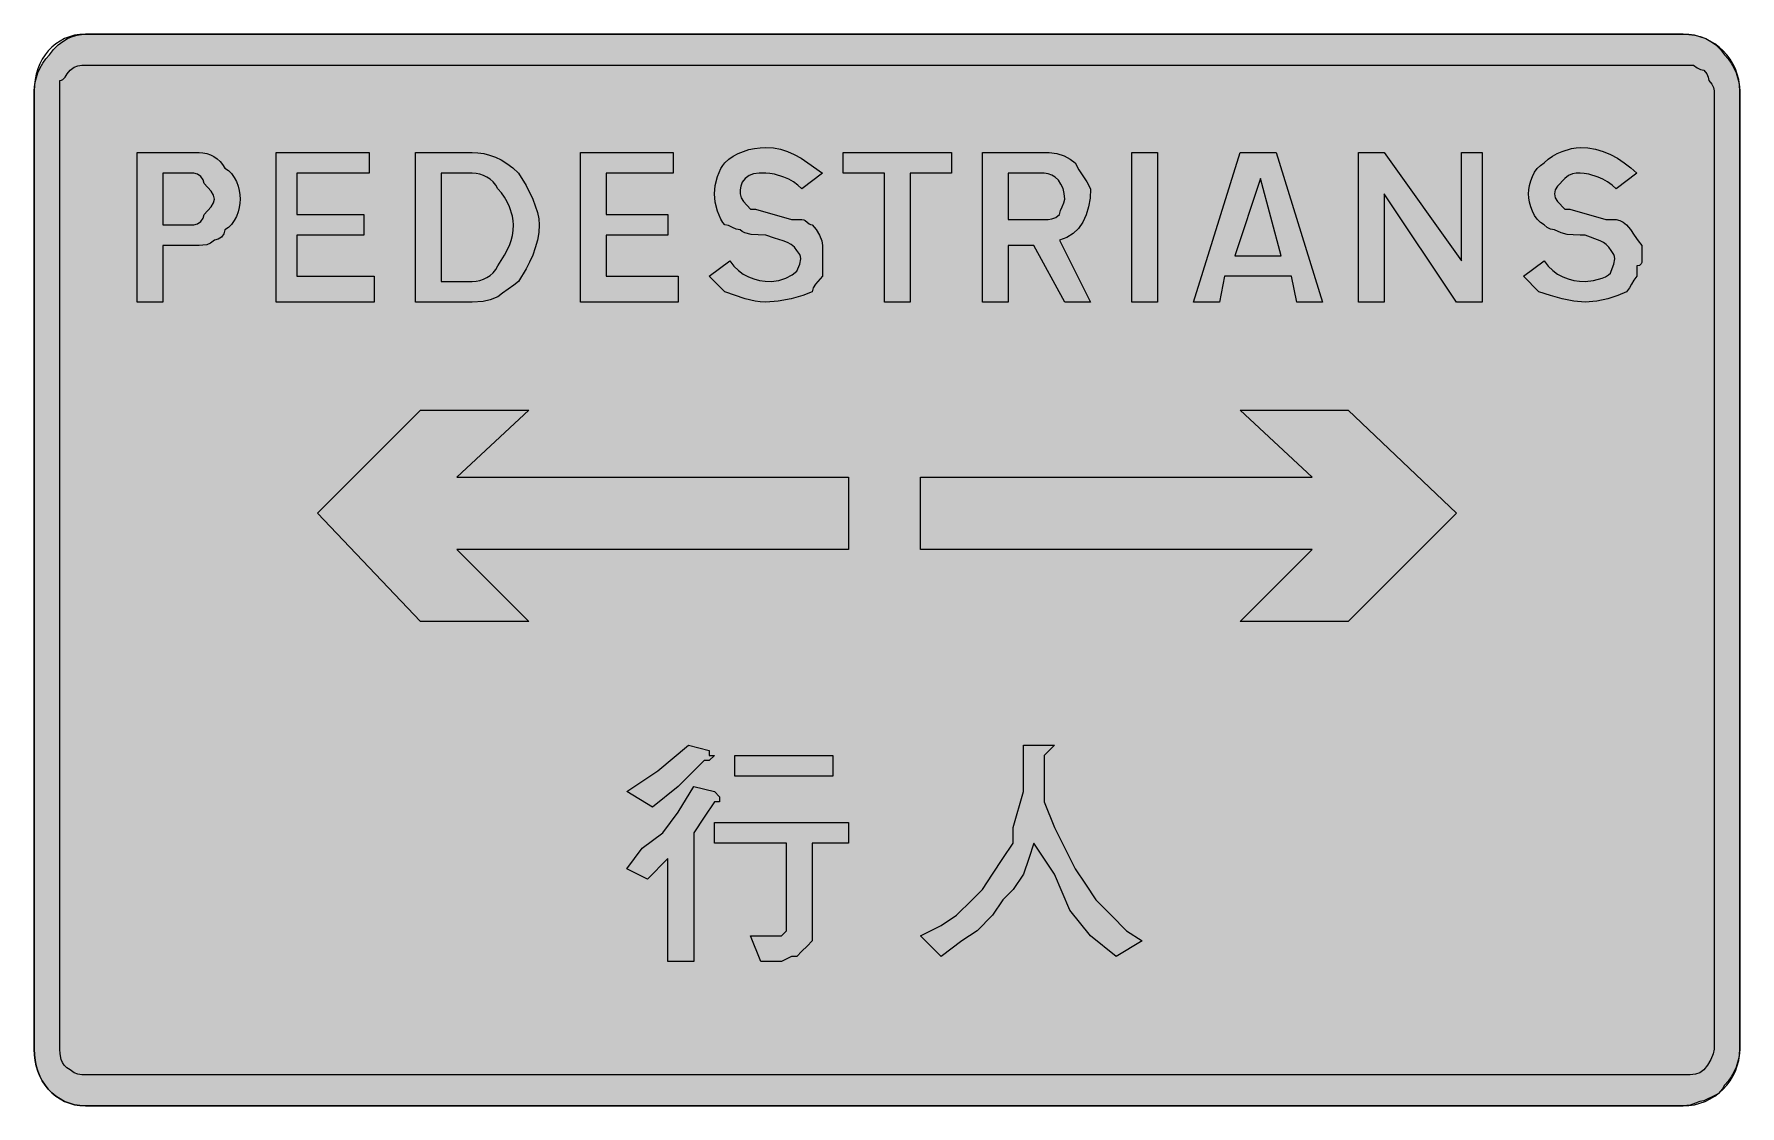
# Model space of a CAD drawing. Header units: metres. Extents: x 86 to 483, y 11 to 260.
import ezdxf

# ---------------------------------------------------------------- set-up
doc = ezdxf.new("R2010")
doc.units = ezdxf.units.M
for name, color, linetype, true_color in [('FILL_RED_FF0000', 7, 'Continuous', 0xff0000), ('FILL_WHITE_FFFFFF', 7, 'Continuous', 0xffffff), ('STROKE_RED_FF0000', 7, 'Continuous', 0xff0000)]:
    doc.layers.add(name, color=color, linetype=linetype, true_color=true_color)

msp = doc.modelspace()

# ---------------------------------------------------------------- hatches: boundary and pattern name
at = {"layer": 'FILL_RED_FF0000', "true_color": 0xff0000}
h = msp.add_hatch(color=7, dxfattribs=at)
h.dxf.hatch_style = 1
h.paths.add_polyline_path([(96.99, 18.02), (96.09, 18.15), (95.19, 18.51), (94.29, 19.2), (93.5, 19.7), (92.9, 20.29), (92.48, 20.93), (92.19, 21.6), (91.93, 22.91), (91.89, 24), (91.89, 247.2), (91.89, 249.6), (92.29, 249.65), (92.6, 249.81), (93.09, 250.35), (93.58, 251.12), (94.29, 252), (95.19, 252.69), (96.09, 253.05), (96.99, 253.18), (97.89, 253.2), (469.89, 253.2), (472.29, 253.2), (473.17, 252.51), (473.94, 252.15), (474.69, 252), (475.38, 251.12), (475.74, 250.35), (475.89, 249.6), (476.58, 248.72), (476.94, 247.95), (477.09, 247.2), (477.09, 24), (476.88, 22.91), (476.34, 21.6), (475.57, 20.29), (474.69, 19.2), (473.77, 18.51), (472.74, 18.15), (471.48, 18.02), (469.89, 18), (97.89, 18), (96.99, 18.02)])
at = {"layer": 'FILL_WHITE_FFFFFF', "true_color": 0xffffff}
h = msp.add_hatch(color=7, dxfattribs=at)
h.dxf.hatch_style = 1
h.paths.add_polyline_path([(469.89, 260.4), (471.24, 260.34), (472.57, 260.16), (473.88, 259.83), (475.14, 259.35), (476.35, 258.7), (477.48, 257.87), (478.54, 256.84), (479.49, 255.6), (480.33, 254.65), (481.07, 253.61), (481.68, 252.52), (482.19, 251.4), (482.87, 249.19), (483.03, 248.15), (483.09, 247.2), (483.09, 24), (483.03, 23.05), (482.86, 22.01), (482.19, 19.8), (481.68, 18.68), (481.07, 17.59), (480.33, 16.55), (479.49, 15.6), (479.04, 14.81), (478.57, 14.19), (478.08, 13.72), (477.54, 13.35), (474.69, 12), (473.77, 11.81), (472.74, 11.4), (471.48, 10.99), (469.89, 10.8), (97.89, 10.8), (96.57, 10.87), (95.31, 11.07), (94.11, 11.4), (92.98, 11.85), (91.92, 12.41), (90.93, 13.08), (90.02, 13.84), (89.19, 14.7), (88.45, 15.64), (87.79, 16.66), (87.22, 17.75), (86.75, 18.9), (86.38, 20.11), (86.11, 21.37), (85.95, 22.67), (85.89, 24), (85.89, 247.2), (85.95, 248.15), (86.12, 249.19), (86.79, 251.4), (87.3, 252.52), (87.92, 253.61), (88.65, 254.65), (89.49, 255.6), (90.44, 256.84), (91.48, 257.87), (92.57, 258.7), (93.69, 259.35), (94.81, 259.83), (95.9, 260.16), (96.94, 260.34), (97.89, 260.4), (469.89, 260.4)])
h = msp.add_hatch(color=7, dxfattribs=at)
h.dxf.hatch_style = 1
h.paths.add_polyline_path([(109.89, 232.8), (124.29, 232.8), (125.19, 232.74), (126.07, 232.57), (126.93, 232.29), (127.74, 231.9), (128.5, 231.39), (129.18, 230.77), (129.79, 230.04), (130.29, 229.2), (131.13, 228.64), (131.86, 227.91), (132.48, 227.03), (132.99, 226.05), (133.38, 225.02), (133.66, 223.97), (133.83, 222.95), (133.89, 222), (133.83, 221.05), (133.66, 220.03), (133.38, 218.98), (132.99, 217.95), (132.48, 216.97), (131.87, 216.09), (131.13, 215.36), (130.29, 214.8), (130.08, 213.92), (129.54, 213.15), (128.77, 212.61), (127.89, 212.4), (126.99, 211.71), (126.09, 211.35), (125.19, 211.22), (124.29, 211.2), (115.89, 211.2), (115.89, 198), (109.89, 198), (109.89, 232.8)])
h.paths.add_polyline_path([(115.89, 216), (123.09, 216), (123.97, 216.21), (124.74, 216.75), (125.28, 217.52), (125.49, 218.4), (127.14, 220.2), (127.68, 221.1), (127.89, 222), (127.68, 222.9), (127.14, 223.8), (125.49, 225.6), (125.28, 226.48), (124.74, 227.25), (123.97, 227.79), (123.09, 228), (115.89, 228), (115.89, 216)], flags=16)
h = msp.add_hatch(color=7, dxfattribs=at)
h.dxf.hatch_style = 1
h.paths.add_polyline_path([(142.29, 232.8), (163.89, 232.8), (163.89, 228), (147.09, 228), (147.09, 218.4), (162.69, 218.4), (162.69, 213.6), (147.09, 213.6), (147.09, 204), (165.09, 204), (165.09, 198), (142.29, 198), (142.29, 232.8)])
h = msp.add_hatch(color=7, dxfattribs=at)
h.dxf.hatch_style = 1
h.paths.add_polyline_path([(190.59, 232.56), (191.94, 232.23), (193.29, 231.75), (194.64, 231.1), (195.99, 230.27), (197.34, 229.24), (198.69, 228), (200.45, 225.11), (201.99, 222), (202.6, 220.43), (203.08, 218.89), (203.38, 217.4), (203.49, 216), (203.38, 214.2), (203.08, 212.42), (202.6, 210.66), (201.99, 208.95), (201.26, 207.29), (200.45, 205.71), (198.69, 202.8), (197.6, 201.9), (196.29, 201), (194.98, 200.1), (193.89, 199.2), (192.11, 198.51), (190.44, 198.15), (187.89, 198), (174.69, 198), (174.69, 232.8), (187.89, 232.8), (189.24, 232.74), (190.59, 232.56)])
h.paths.add_polyline_path([(180.69, 202.8), (187.89, 202.8), (188.79, 202.86), (189.67, 203.02), (190.53, 203.31), (191.34, 203.7), (192.1, 204.21), (192.78, 204.82), (193.39, 205.56), (193.89, 206.4), (195.46, 208.91), (196.59, 211.2), (196.98, 212.33), (197.26, 213.49), (197.43, 214.7), (197.49, 216), (197.43, 216.95), (197.26, 217.99), (196.59, 220.2), (196.08, 221.32), (195.46, 222.41), (194.73, 223.45), (193.89, 224.4), (193.39, 225.24), (192.78, 225.97), (192.1, 226.59), (191.34, 227.1), (190.53, 227.49), (189.67, 227.77), (188.79, 227.94), (187.89, 228), (180.69, 228), (180.69, 202.8)], flags=16)
h = msp.add_hatch(color=7, dxfattribs=at)
h.dxf.hatch_style = 1
h.paths.add_polyline_path([(213.09, 232.8), (234.69, 232.8), (234.69, 228), (219.09, 228), (219.09, 218.4), (233.49, 218.4), (233.49, 213.6), (219.09, 213.6), (219.09, 204), (235.89, 204), (235.89, 198), (213.09, 198), (213.09, 232.8)])
h = msp.add_hatch(color=7, dxfattribs=at)
h.dxf.hatch_style = 1
h.paths.add_polyline_path([(248.84, 206.36), (249.9, 205.33), (251.03, 204.5), (252.24, 203.85), (253.5, 203.37), (254.81, 203.04), (256.14, 202.86), (257.49, 202.8), (259.27, 203.01), (260.94, 203.55), (262.38, 204.32), (263.49, 205.2), (264.16, 206.79), (264.39, 208.05), (264.33, 208.59), (264.16, 209.08), (263.49, 210), (262.93, 210.79), (262.2, 211.41), (261.32, 211.88), (260.34, 212.25), (258.26, 212.87), (256.29, 213.6), (254.51, 213.62), (252.84, 213.75), (251.4, 214.11), (250.79, 214.4), (250.29, 214.8), (249.39, 214.99), (248.49, 215.4), (247.59, 215.81), (246.69, 216), (246.24, 216.56), (245.81, 217.29), (245.04, 219.15), (244.5, 221.23), (244.29, 223.2), (244.5, 225.17), (245.04, 227.25), (245.81, 229.11), (246.24, 229.84), (246.69, 230.4), (247.64, 231.24), (248.7, 231.97), (249.83, 232.59), (251.04, 233.1), (252.3, 233.49), (253.61, 233.77), (254.94, 233.94), (256.29, 234), (258.04, 233.89), (259.7, 233.57), (261.31, 233.05), (262.89, 232.35), (264.47, 231.48), (266.08, 230.46), (269.49, 228), (264.69, 224.4), (263.74, 225.24), (262.7, 225.97), (261.61, 226.59), (260.49, 227.1), (258.28, 227.77), (257.24, 227.94), (256.29, 228), (254.7, 227.98), (253.44, 227.85), (252.41, 227.49), (251.49, 226.8), (250.8, 225.9), (250.44, 225), (250.31, 224.1), (250.29, 223.2), (250.5, 222.3), (251.04, 221.4), (252.69, 219.6), (253.89, 219.6), (262.29, 217.2), (264.69, 217.2), (265.09, 217.15), (265.4, 217.01), (265.89, 216.6), (266.38, 216.19), (266.69, 216.05), (267.09, 216), (267.97, 214.91), (268.74, 213.6), (269.28, 212.29), (269.49, 211.2), (269.49, 208.8), (269.49, 207.6), (269.49, 206.4), (269.49, 204), (267.84, 202.2), (267.3, 201.3), (267.09, 200.4), (264.9, 199.52), (262.14, 198.75), (259.16, 198.21), (256.29, 198), (254.99, 198.05), (253.78, 198.21), (251.49, 198.75), (246.69, 200.4), (243.09, 204), (247.89, 207.6), (248.84, 206.36)])
h = msp.add_hatch(color=7, dxfattribs=at)
h.dxf.hatch_style = 1
h.paths.add_polyline_path([(274.29, 228), (274.29, 232.8), (299.49, 232.8), (299.49, 228), (289.89, 228), (289.89, 198), (283.89, 198), (283.89, 228), (274.29, 228)])
h = msp.add_hatch(color=7, dxfattribs=at)
h.dxf.hatch_style = 1
h.paths.add_polyline_path([(312.69, 211.2), (312.69, 198), (306.69, 198), (306.69, 232.8), (322.29, 232.8), (324.07, 232.59), (325.74, 232.05), (327.18, 231.28), (328.29, 230.4), (329.19, 228.79), (330.09, 227.4), (330.99, 226.01), (331.89, 224.4), (331.78, 222.21), (331.44, 220.16), (330.88, 218.28), (330.09, 216.6), (329.08, 215.14), (327.84, 213.94), (326.38, 213.01), (324.69, 212.4), (331.89, 198), (325.89, 198), (318.69, 211.2), (312.69, 211.2)])
h.paths.add_polyline_path([(321.99, 217.22), (322.89, 217.35), (323.79, 217.71), (324.69, 218.4), (324.88, 219.3), (325.29, 220.2), (325.7, 221.1), (325.89, 222), (325.78, 223.29), (325.48, 224.46), (325, 225.48), (324.39, 226.35), (323.66, 227.05), (322.85, 227.57), (321.99, 227.89), (321.09, 228), (312.69, 228), (312.69, 217.2), (321.09, 217.2), (321.99, 217.22)], flags=16)
h = msp.add_hatch(color=7, dxfattribs=at)
h.dxf.hatch_style = 1
h.paths.add_polyline_path([(341.49, 198), (341.49, 232.8), (347.49, 232.8), (347.49, 198), (341.49, 198)])
h = msp.add_hatch(color=7, dxfattribs=at)
h.dxf.hatch_style = 1
h.paths.add_polyline_path([(361.89, 198), (355.89, 198), (366.69, 232.8), (375.09, 232.8), (385.89, 198), (379.89, 198), (378.69, 204), (363.09, 204), (361.89, 198)])
h.paths.add_polyline_path([(376.29, 208.8), (371.49, 226.8), (365.49, 208.8), (376.29, 208.8)], flags=16)
h = msp.add_hatch(color=7, dxfattribs=at)
h.dxf.hatch_style = 1
h.paths.add_polyline_path([(400.29, 198), (394.29, 198), (394.29, 232.8), (400.29, 232.8), (418.29, 207.6), (418.29, 232.8), (423.09, 232.8), (423.09, 198), (417.09, 198), (400.29, 223.2), (400.29, 198)])
h = msp.add_hatch(color=7, dxfattribs=at)
h.dxf.hatch_style = 1
h.paths.add_polyline_path([(453.34, 225.24), (452.3, 225.97), (451.21, 226.59), (450.09, 227.1), (447.88, 227.77), (446.84, 227.94), (445.89, 228), (444.99, 227.98), (444.09, 227.85), (443.19, 227.49), (442.29, 226.8), (440.64, 225), (440.1, 224.1), (439.89, 223.2), (440.1, 222.3), (440.64, 221.4), (442.29, 219.6), (443.49, 219.6), (451.89, 217.2), (454.29, 217.2), (455.17, 217.01), (455.94, 216.6), (456.69, 216), (457.59, 214.91), (458.49, 213.6), (459.39, 212.29), (460.29, 211.2), (460.29, 208.8), (460.29, 207.6), (460.24, 207.2), (460.1, 206.91), (459.69, 206.55), (459.09, 206.4), (459.09, 204), (458.38, 203.1), (457.89, 202.2), (457.4, 201.3), (456.69, 200.4), (454.68, 199.52), (452.34, 198.75), (449.77, 198.21), (447.09, 198), (444.39, 198.21), (441.69, 198.75), (438.99, 199.52), (436.29, 200.4), (432.69, 204), (437.49, 207.6), (438.44, 206.36), (439.5, 205.33), (440.63, 204.5), (441.84, 203.85), (443.1, 203.37), (444.41, 203.04), (445.74, 202.86), (447.09, 202.8), (449.04, 203.01), (450.99, 203.55), (451.82, 203.91), (452.49, 204.32), (452.93, 204.75), (453.09, 205.2), (453.77, 206.79), (453.99, 208.05), (453.93, 208.59), (453.76, 209.08), (453.09, 210), (452.59, 210.79), (451.98, 211.41), (451.3, 211.88), (450.54, 212.25), (447.09, 213.6), (445.89, 213.6), (444.28, 213.62), (442.89, 213.75), (441.5, 214.11), (439.89, 214.8), (439.01, 214.99), (438.24, 215.4), (437.49, 216), (436.65, 216.56), (435.92, 217.29), (435.3, 218.17), (434.79, 219.15), (434.4, 220.18), (434.11, 221.23), (433.95, 222.25), (433.89, 223.2), (433.95, 224.15), (434.11, 225.17), (434.4, 226.22), (434.79, 227.25), (435.3, 228.23), (435.92, 229.11), (436.65, 229.84), (437.49, 230.4), (438.44, 231.24), (439.48, 231.97), (440.57, 232.59), (441.69, 233.1), (443.9, 233.77), (444.94, 233.94), (445.89, 234), (447.69, 233.89), (449.47, 233.57), (451.23, 233.05), (452.94, 232.35), (454.6, 231.48), (456.18, 230.46), (457.69, 229.29), (459.09, 228), (454.29, 224.4), (453.34, 225.24)])
h = msp.add_hatch(color=7, dxfattribs=at)
h.dxf.hatch_style = 1
h.paths.add_polyline_path([(151.89, 148.8), (175.89, 172.8), (201.09, 172.8), (184.29, 157.2), (275.49, 157.2), (275.49, 140.4), (184.29, 140.4), (201.09, 123.6), (175.89, 123.6), (151.89, 148.8)])
h = msp.add_hatch(color=7, dxfattribs=at)
h.dxf.hatch_style = 1
h.paths.add_polyline_path([(366.69, 123.6), (383.49, 140.4), (292.29, 140.4), (292.29, 157.2), (383.49, 157.2), (366.69, 172.8), (391.89, 172.8), (417.09, 148.8), (391.89, 123.6), (366.69, 123.6)])
h = msp.add_hatch(color=7, dxfattribs=at)
h.dxf.hatch_style = 1
h.paths.add_polyline_path([(231.09, 88.8), (238.29, 94.8), (243.09, 93.6), (243.09, 92.4), (244.29, 92.4), (243.09, 91.2), (241.89, 91.2), (235.89, 85.2), (229.89, 80.4), (223.89, 84), (231.09, 88.8)])
h = msp.add_hatch(color=7, dxfattribs=at)
h.dxf.hatch_style = 1
h.paths.add_polyline_path([(271.89, 92.4), (271.89, 87.6), (249.09, 87.6), (249.09, 92.4), (271.89, 92.4)])
h = msp.add_hatch(color=7, dxfattribs=at)
h.dxf.hatch_style = 1
h.paths.add_polyline_path([(322.29, 94.8), (323.49, 94.8), (322.29, 93.6), (321.09, 92.4), (321.09, 86.4), (321.09, 81.6), (323.49, 75.6), (325.89, 70.8), (328.29, 66), (330.69, 62.4), (333.09, 58.8), (336.69, 55.2), (340.29, 51.6), (343.89, 49.2), (337.89, 45.6), (331.89, 50.4), (327.09, 56.4), (323.49, 64.8), (318.69, 72), (317.49, 68.4), (316.29, 64.8), (313.89, 61.2), (311.49, 58.8), (309.09, 55.2), (305.49, 51.6), (301.89, 49.2), (297.09, 45.6), (292.29, 50.4), (297.09, 52.8), (300.69, 55.2), (304.29, 58.8), (306.69, 61.2), (309.09, 64.8), (311.49, 68.4), (313.89, 72), (313.89, 75.6), (316.29, 84), (316.29, 94.8), (319.89, 94.8), (322.29, 94.8)])
h = msp.add_hatch(color=7, dxfattribs=at)
h.dxf.hatch_style = 1
h.paths.add_polyline_path([(227.49, 70.8), (232.29, 74.4), (235.89, 79.2), (239.49, 85.2), (244.29, 84), (245.49, 82.8), (245.49, 81.6), (244.29, 81.6), (241.89, 78), (239.49, 74.4), (239.49, 44.4), (233.49, 44.4), (233.49, 68.4), (228.69, 63.6), (223.89, 66), (227.49, 70.8)])
h = msp.add_hatch(color=7, dxfattribs=at)
h.dxf.hatch_style = 1
h.paths.add_polyline_path([(244.29, 72), (244.29, 76.8), (275.49, 76.8), (275.49, 72), (267.09, 72), (267.09, 52.8), (267.09, 51.6), (267.09, 49.2), (265.89, 48), (264.69, 46.8), (263.49, 45.6), (262.29, 45.6), (259.89, 44.4), (257.49, 44.4), (255.09, 44.4), (252.69, 50.4), (258.69, 50.4), (259.89, 50.4), (261.09, 51.6), (261.09, 52.8), (261.09, 54), (261.09, 72), (244.29, 72)])

# ---------------------------------------------------------------- linework, layer by layer
at = {"layer": 'FILL_RED_FF0000', "lineweight": 0, "true_color": 0xff0000}
msp.add_lwpolyline([(96.99, 18.02), (96.09, 18.15), (95.19, 18.51), (94.29, 19.2), (93.5, 19.7), (92.9, 20.29), (92.48, 20.93), (92.19, 21.6), (91.93, 22.91), (91.89, 24), (91.89, 247.2), (91.89, 249.6), (92.29, 249.65), (92.6, 249.81), (93.09, 250.35), (93.58, 251.12), (94.29, 252), (95.19, 252.69), (96.09, 253.05), (96.99, 253.18), (97.89, 253.2), (469.89, 253.2), (472.29, 253.2), (473.17, 252.51), (473.94, 252.15), (474.69, 252), (475.38, 251.12), (475.74, 250.35), (475.89, 249.6), (476.58, 248.72), (476.94, 247.95), (477.09, 247.2), (477.09, 24), (476.88, 22.91), (476.34, 21.6), (475.57, 20.29), (474.69, 19.2), (473.77, 18.51), (472.74, 18.15), (471.48, 18.02), (469.89, 18), (97.89, 18)], close=True, dxfattribs=at)
at = {"layer": 'FILL_WHITE_FFFFFF', "lineweight": 0, "true_color": 0xffffff}
for points in [[(469.89, 260.4), (471.24, 260.34), (472.57, 260.16), (473.88, 259.83), (475.14, 259.35), (476.35, 258.7), (477.48, 257.87), (478.54, 256.84), (479.49, 255.6), (480.33, 254.65), (481.07, 253.61), (481.68, 252.52), (482.19, 251.4), (482.87, 249.19), (483.03, 248.15), (483.09, 247.2), (483.09, 24), (483.03, 23.05), (482.86, 22.01), (482.19, 19.8), (481.68, 18.68), (481.07, 17.59), (480.33, 16.55), (479.49, 15.6), (479.04, 14.81), (478.57, 14.19), (478.08, 13.72), (477.54, 13.35), (474.69, 12), (473.77, 11.81), (472.74, 11.4), (471.48, 10.99), (469.89, 10.8), (97.89, 10.8), (96.57, 10.87), (95.31, 11.07), (94.11, 11.4), (92.98, 11.85), (91.92, 12.41), (90.93, 13.08), (90.02, 13.84), (89.19, 14.7), (88.45, 15.64), (87.79, 16.66), (87.22, 17.75), (86.75, 18.9), (86.38, 20.11), (86.11, 21.37), (85.95, 22.67), (85.89, 24), (85.89, 247.2), (85.95, 248.15), (86.12, 249.19), (86.79, 251.4), (87.3, 252.52), (87.92, 253.61), (88.65, 254.65), (89.49, 255.6), (90.44, 256.84), (91.48, 257.87), (92.57, 258.7), (93.69, 259.35), (94.81, 259.83), (95.9, 260.16), (96.94, 260.34), (97.89, 260.4)], [(109.89, 232.8), (124.29, 232.8), (125.19, 232.74), (126.07, 232.57), (126.93, 232.29), (127.74, 231.9), (128.5, 231.39), (129.18, 230.77), (129.79, 230.04), (130.29, 229.2), (131.13, 228.64), (131.86, 227.91), (132.48, 227.03), (132.99, 226.05), (133.38, 225.02), (133.66, 223.97), (133.83, 222.95), (133.89, 222), (133.83, 221.05), (133.66, 220.03), (133.38, 218.98), (132.99, 217.95), (132.48, 216.97), (131.87, 216.09), (131.13, 215.36), (130.29, 214.8), (130.08, 213.92), (129.54, 213.15), (128.77, 212.61), (127.89, 212.4), (126.99, 211.71), (126.09, 211.35), (125.19, 211.22), (124.29, 211.2), (115.89, 211.2), (115.89, 198), (109.89, 198)], [(142.29, 232.8), (163.89, 232.8), (163.89, 228), (147.09, 228), (147.09, 218.4), (162.69, 218.4), (162.69, 213.6), (147.09, 213.6), (147.09, 204), (165.09, 204), (165.09, 198), (142.29, 198)], [(190.59, 232.56), (191.94, 232.23), (193.29, 231.75), (194.64, 231.1), (195.99, 230.27), (197.34, 229.24), (198.69, 228), (200.45, 225.11), (201.99, 222), (202.6, 220.43), (203.08, 218.89), (203.38, 217.4), (203.49, 216), (203.38, 214.2), (203.08, 212.42), (202.6, 210.66), (201.99, 208.95), (201.26, 207.29), (200.45, 205.71), (198.69, 202.8), (197.6, 201.9), (196.29, 201), (194.98, 200.1), (193.89, 199.2), (192.11, 198.51), (190.44, 198.15), (187.89, 198), (174.69, 198), (174.69, 232.8), (187.89, 232.8), (189.24, 232.74)], [(213.09, 232.8), (234.69, 232.8), (234.69, 228), (219.09, 228), (219.09, 218.4), (233.49, 218.4), (233.49, 213.6), (219.09, 213.6), (219.09, 204), (235.89, 204), (235.89, 198), (213.09, 198)], [(248.84, 206.36), (249.9, 205.33), (251.03, 204.5), (252.24, 203.85), (253.5, 203.37), (254.81, 203.04), (256.14, 202.86), (257.49, 202.8), (259.27, 203.01), (260.94, 203.55), (262.38, 204.32), (263.49, 205.2), (264.16, 206.79), (264.39, 208.05), (264.33, 208.59), (264.16, 209.08), (263.49, 210), (262.93, 210.79), (262.2, 211.41), (261.32, 211.88), (260.34, 212.25), (258.26, 212.87), (256.29, 213.6), (254.51, 213.62), (252.84, 213.75), (251.4, 214.11), (250.79, 214.4), (250.29, 214.8), (249.39, 214.99), (248.49, 215.4), (247.59, 215.81), (246.69, 216), (246.24, 216.56), (245.81, 217.29), (245.04, 219.15), (244.5, 221.23), (244.29, 223.2), (244.5, 225.17), (245.04, 227.25), (245.81, 229.11), (246.24, 229.84), (246.69, 230.4), (247.64, 231.24), (248.7, 231.97), (249.83, 232.59), (251.04, 233.1), (252.3, 233.49), (253.61, 233.77), (254.94, 233.94), (256.29, 234), (258.04, 233.89), (259.7, 233.57), (261.31, 233.05), (262.89, 232.35), (264.47, 231.48), (266.08, 230.46), (269.49, 228), (264.69, 224.4), (263.74, 225.24), (262.7, 225.97), (261.61, 226.59), (260.49, 227.1), (258.28, 227.77), (257.24, 227.94), (256.29, 228), (254.7, 227.98), (253.44, 227.85), (252.41, 227.49), (251.49, 226.8), (250.8, 225.9), (250.44, 225), (250.31, 224.1), (250.29, 223.2), (250.5, 222.3), (251.04, 221.4), (252.69, 219.6), (253.89, 219.6), (262.29, 217.2), (264.69, 217.2), (265.09, 217.15), (265.4, 217.01), (265.89, 216.6), (266.38, 216.19), (266.69, 216.05), (267.09, 216), (267.97, 214.91), (268.74, 213.6), (269.28, 212.29), (269.49, 211.2), (269.49, 208.8), (269.49, 207.6), (269.49, 206.4), (269.49, 204), (267.84, 202.2), (267.3, 201.3), (267.09, 200.4), (264.9, 199.52), (262.14, 198.75), (259.16, 198.21), (256.29, 198), (254.99, 198.05), (253.78, 198.21), (251.49, 198.75), (246.69, 200.4), (243.09, 204), (247.89, 207.6)], [(274.29, 228), (274.29, 232.8), (299.49, 232.8), (299.49, 228), (289.89, 228), (289.89, 198), (283.89, 198), (283.89, 228)], [(312.69, 211.2), (312.69, 198), (306.69, 198), (306.69, 232.8), (322.29, 232.8), (324.07, 232.59), (325.74, 232.05), (327.18, 231.28), (328.29, 230.4), (329.19, 228.79), (330.09, 227.4), (330.99, 226.01), (331.89, 224.4), (331.78, 222.21), (331.44, 220.16), (330.88, 218.28), (330.09, 216.6), (329.08, 215.14), (327.84, 213.94), (326.38, 213.01), (324.69, 212.4), (331.89, 198), (325.89, 198), (318.69, 211.2)], [(341.49, 198), (341.49, 232.8), (347.49, 232.8), (347.49, 198)], [(361.89, 198), (355.89, 198), (366.69, 232.8), (375.09, 232.8), (385.89, 198), (379.89, 198), (378.69, 204), (363.09, 204)], [(400.29, 198), (394.29, 198), (394.29, 232.8), (400.29, 232.8), (418.29, 207.6), (418.29, 232.8), (423.09, 232.8), (423.09, 198), (417.09, 198), (400.29, 223.2)], [(453.34, 225.24), (452.3, 225.97), (451.21, 226.59), (450.09, 227.1), (447.88, 227.77), (446.84, 227.94), (445.89, 228), (444.99, 227.98), (444.09, 227.85), (443.19, 227.49), (442.29, 226.8), (440.64, 225), (440.1, 224.1), (439.89, 223.2), (440.1, 222.3), (440.64, 221.4), (442.29, 219.6), (443.49, 219.6), (451.89, 217.2), (454.29, 217.2), (455.17, 217.01), (455.94, 216.6), (456.69, 216), (457.59, 214.91), (458.49, 213.6), (459.39, 212.29), (460.29, 211.2), (460.29, 208.8), (460.29, 207.6), (460.24, 207.2), (460.1, 206.91), (459.69, 206.55), (459.09, 206.4), (459.09, 204), (458.38, 203.1), (457.89, 202.2), (457.4, 201.3), (456.69, 200.4), (454.68, 199.52), (452.34, 198.75), (449.77, 198.21), (447.09, 198), (444.39, 198.21), (441.69, 198.75), (438.99, 199.52), (436.29, 200.4), (432.69, 204), (437.49, 207.6), (438.44, 206.36), (439.5, 205.33), (440.63, 204.5), (441.84, 203.85), (443.1, 203.37), (444.41, 203.04), (445.74, 202.86), (447.09, 202.8), (449.04, 203.01), (450.99, 203.55), (451.82, 203.91), (452.49, 204.32), (452.93, 204.75), (453.09, 205.2), (453.77, 206.79), (453.99, 208.05), (453.93, 208.59), (453.76, 209.08), (453.09, 210), (452.59, 210.79), (451.98, 211.41), (451.3, 211.88), (450.54, 212.25), (447.09, 213.6), (445.89, 213.6), (444.28, 213.62), (442.89, 213.75), (441.5, 214.11), (439.89, 214.8), (439.01, 214.99), (438.24, 215.4), (437.49, 216), (436.65, 216.56), (435.92, 217.29), (435.3, 218.17), (434.79, 219.15), (434.4, 220.18), (434.11, 221.23), (433.95, 222.25), (433.89, 223.2), (433.95, 224.15), (434.11, 225.17), (434.4, 226.22), (434.79, 227.25), (435.3, 228.23), (435.92, 229.11), (436.65, 229.84), (437.49, 230.4), (438.44, 231.24), (439.48, 231.97), (440.57, 232.59), (441.69, 233.1), (443.9, 233.77), (444.94, 233.94), (445.89, 234), (447.69, 233.89), (449.47, 233.57), (451.23, 233.05), (452.94, 232.35), (454.6, 231.48), (456.18, 230.46), (457.69, 229.29), (459.09, 228), (454.29, 224.4)], [(115.89, 216), (123.09, 216), (123.97, 216.21), (124.74, 216.75), (125.28, 217.52), (125.49, 218.4), (127.14, 220.2), (127.68, 221.1), (127.89, 222), (127.68, 222.9), (127.14, 223.8), (125.49, 225.6), (125.28, 226.48), (124.74, 227.25), (123.97, 227.79), (123.09, 228), (115.89, 228)], [(180.69, 202.8), (187.89, 202.8), (188.79, 202.86), (189.67, 203.02), (190.53, 203.31), (191.34, 203.7), (192.1, 204.21), (192.78, 204.82), (193.39, 205.56), (193.89, 206.4), (195.46, 208.91), (196.59, 211.2), (196.98, 212.33), (197.26, 213.49), (197.43, 214.7), (197.49, 216), (197.43, 216.95), (197.26, 217.99), (196.59, 220.2), (196.08, 221.32), (195.46, 222.41), (194.73, 223.45), (193.89, 224.4), (193.39, 225.24), (192.78, 225.97), (192.1, 226.59), (191.34, 227.1), (190.53, 227.49), (189.67, 227.77), (188.79, 227.94), (187.89, 228), (180.69, 228)], [(321.99, 217.22), (322.89, 217.35), (323.79, 217.71), (324.69, 218.4), (324.88, 219.3), (325.29, 220.2), (325.7, 221.1), (325.89, 222), (325.78, 223.29), (325.48, 224.46), (325, 225.48), (324.39, 226.35), (323.66, 227.05), (322.85, 227.57), (321.99, 227.89), (321.09, 228), (312.69, 228), (312.69, 217.2), (321.09, 217.2)], [(376.29, 208.8), (371.49, 226.8), (365.49, 208.8)], [(151.89, 148.8), (175.89, 172.8), (201.09, 172.8), (184.29, 157.2), (275.49, 157.2), (275.49, 140.4), (184.29, 140.4), (201.09, 123.6), (175.89, 123.6)], [(366.69, 123.6), (383.49, 140.4), (292.29, 140.4), (292.29, 157.2), (383.49, 157.2), (366.69, 172.8), (391.89, 172.8), (417.09, 148.8), (391.89, 123.6)], [(231.09, 88.8), (238.29, 94.8), (243.09, 93.6), (243.09, 92.4), (244.29, 92.4), (243.09, 91.2), (241.89, 91.2), (235.89, 85.2), (229.89, 80.4), (223.89, 84)], [(271.89, 92.4), (271.89, 87.6), (249.09, 87.6), (249.09, 92.4)], [(322.29, 94.8), (323.49, 94.8), (322.29, 93.6), (321.09, 92.4), (321.09, 86.4), (321.09, 81.6), (323.49, 75.6), (325.89, 70.8), (328.29, 66), (330.69, 62.4), (333.09, 58.8), (336.69, 55.2), (340.29, 51.6), (343.89, 49.2), (337.89, 45.6), (331.89, 50.4), (327.09, 56.4), (323.49, 64.8), (318.69, 72), (317.49, 68.4), (316.29, 64.8), (313.89, 61.2), (311.49, 58.8), (309.09, 55.2), (305.49, 51.6), (301.89, 49.2), (297.09, 45.6), (292.29, 50.4), (297.09, 52.8), (300.69, 55.2), (304.29, 58.8), (306.69, 61.2), (309.09, 64.8), (311.49, 68.4), (313.89, 72), (313.89, 75.6), (316.29, 84), (316.29, 94.8), (319.89, 94.8)], [(227.49, 70.8), (232.29, 74.4), (235.89, 79.2), (239.49, 85.2), (244.29, 84), (245.49, 82.8), (245.49, 81.6), (244.29, 81.6), (241.89, 78), (239.49, 74.4), (239.49, 44.4), (233.49, 44.4), (233.49, 68.4), (228.69, 63.6), (223.89, 66)], [(244.29, 72), (244.29, 76.8), (275.49, 76.8), (275.49, 72), (267.09, 72), (267.09, 52.8), (267.09, 51.6), (267.09, 49.2), (265.89, 48), (264.69, 46.8), (263.49, 45.6), (262.29, 45.6), (259.89, 44.4), (257.49, 44.4), (255.09, 44.4), (252.69, 50.4), (258.69, 50.4), (259.89, 50.4), (261.09, 51.6), (261.09, 52.8), (261.09, 54), (261.09, 72)]]:
    msp.add_lwpolyline(points, close=True, dxfattribs=at)
at = {"layer": 'STROKE_RED_FF0000', "lineweight": 0, "true_color": 0xff0000}
msp.add_lwpolyline([(483.09, 24), (483.09, 247.2), (483.02, 248.53), (482.82, 249.83), (482.49, 251.09), (482.04, 252.3), (481.48, 253.45), (480.81, 254.54), (480.05, 255.56), (479.19, 256.5), (478.25, 257.36), (477.23, 258.12), (476.14, 258.79), (474.99, 259.35), (473.78, 259.8), (472.52, 260.13), (471.22, 260.33), (469.89, 260.4), (97.89, 260.4), (96.57, 260.33), (95.31, 260.13), (94.11, 259.8), (92.98, 259.35), (91.92, 258.79), (90.93, 258.12), (90.02, 257.36), (89.19, 256.5), (88.45, 255.56), (87.79, 254.54), (87.22, 253.45), (86.75, 252.3), (86.38, 251.09), (86.11, 249.83), (85.95, 248.53), (85.89, 247.2), (85.89, 24), (85.95, 22.67), (86.11, 21.37), (86.38, 20.11), (86.75, 18.9), (87.22, 17.75), (87.79, 16.66), (88.45, 15.64), (89.19, 14.7), (90.02, 13.84), (90.93, 13.08), (91.92, 12.41), (92.98, 11.85), (94.11, 11.4), (95.31, 11.07), (96.57, 10.87), (97.89, 10.8), (469.89, 10.8), (471.22, 10.87), (472.52, 11.07), (473.78, 11.4), (474.99, 11.85), (476.14, 12.41), (477.23, 13.08), (478.25, 13.84), (479.19, 14.7), (480.05, 15.64), (480.81, 16.66), (481.48, 17.75), (482.04, 18.9), (482.49, 20.11), (482.82, 21.37), (483.02, 22.67), (483.09, 24)], dxfattribs=at)

doc.saveas('drawing.dxf')
